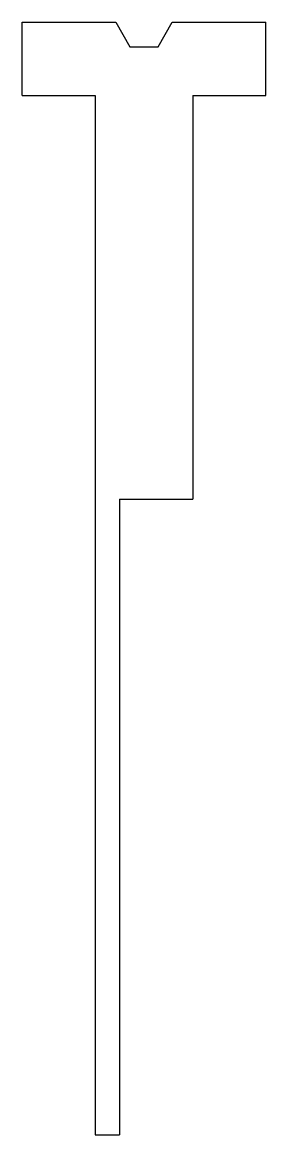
# Model space of a CAD drawing. Header units: millimetres. Extents: x -25 to 25, y -220 to 8.
import ezdxf

# ---------------------------------------------------------------- set-up
doc = ezdxf.new("R2010")
doc.units = ezdxf.units.MM

msp = doc.modelspace()

# ---------------------------------------------------------------- linework, layer by layer
at = {"color": 7, "linetype": 'Continuous', "lineweight": 25}
for p, q in [((-24.88, 7.5), (-5.77, 7.5)), ((-24.88, -7.5), (-24.88, 7.5)), ((-5.77, 7.5), (-2.89, 2.5)), ((2.89, 2.5), (5.77, 7.5)), ((5.77, 7.5), (24.87, 7.5)), ((24.87, -7.5), (24.87, 7.5)), ((-2.89, 2.5), (2.89, 2.5)), ((-24.88, -7.5), (-10, -7.5)), ((-10, -7.5), (-10, -220)), ((10, -7.5), (10, -90)), ((10, -7.5), (24.87, -7.5)), ((-5, -90), (10, -90)), ((-5, -90), (-5, -220)), ((-10, -220), (-5, -220))]:
    msp.add_line(p, q, dxfattribs=at)

doc.saveas('drawing.dxf')
